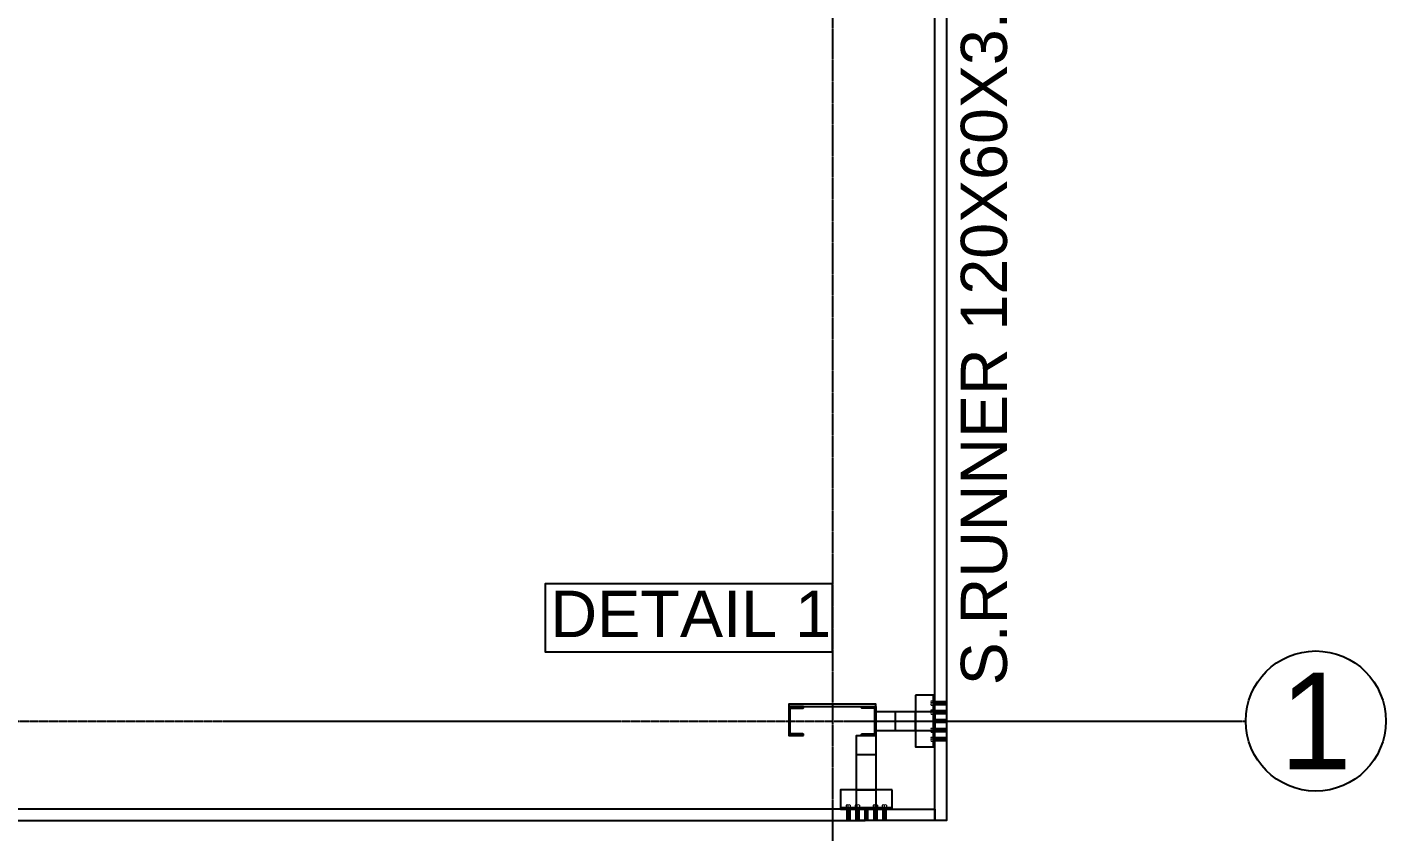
# Model space of a CAD drawing. Header units: millimetres. Extents: x 3470347 to 5996549, y -3470518 to 17149644.
# Drawn here: x 5016116 to 5023143, y 6777180 to 6781340 of the extents above; entities that cross this region are included whole.
import ezdxf
from ezdxf.enums import TextEntityAlignment as Align

# ---------------------------------------------------------------- set-up
doc = ezdxf.new("R2010")
doc.units = ezdxf.units.MM
doc.header["$MEASUREMENT"] = 0
doc.linetypes.add('CENTERX2', pattern=[4, 2.5, -0.5, 0.5, -0.5])
doc.layers.get('0').update_dxf_attribs({"linetype": 'CONTINUOUS', "lineweight": 25})
doc.layers.add('5', color=3, linetype='CONTINUOUS')
doc.layers.add('lintel', color=2, linetype='CONTINUOUS')
for name, color, linetype, lineweight in [('6 TEXT', 7, 'CONTINUOUS', 25), ('channnel', 2, 'CONTINUOUS', 15), ('rRCC 2', 40, 'CONTINUOUS', 15)]:
    doc.layers.add(name, color=color, linetype=linetype, lineweight=lineweight)
doc.styles.add('PDF Arial', font='arial.ttf')
doc.styles.get("Standard").update_dxf_attribs({"font": ''})
doc.styles.add('TITLE', font='arial.ttf')
doc.styles.get('Standard').set_extended_font_data('AR CENA')

msp = doc.modelspace()

# ---------------------------------------------------------------- hatches: boundary and pattern name
at = {"layer": '6 TEXT', "linetype": 'ByBlock'}
h = msp.add_hatch(color=150, dxfattribs=at)
h.dxf.hatch_style = 1
h.paths.add_polyline_path([(5020131.08, 6777827.67), (5020131.08, 6777822.67, -0.4142136), (5020127.08, 6777818.67), (5020061.48, 6777818.67), (5020061.48, 6777686.67), (5020127.08, 6777686.67, -0.4142136), (5020131.08, 6777682.67), (5020131.08, 6777677.67), (5020056.08, 6777677.67), (5020056.08, 6777827.67)])
h = msp.add_hatch(color=150, dxfattribs=at)
h.dxf.hatch_style = 1
h.paths.add_polyline_path([(5020506.08, 6777827.67), (5020506.08, 6777677.67), (5020431.08, 6777677.67), (5020431.08, 6777682.67, -0.4142136), (5020435.08, 6777686.67), (5020500.68, 6777686.67), (5020500.68, 6777818.67), (5020435.08, 6777818.67, -0.4142136), (5020431.08, 6777822.67), (5020431.08, 6777827.67)])

# ---------------------------------------------------------------- linework, layer by layer
at = {"color": 3}
for p, q in [((5020803.08, 6777619.34), (5020803.08, 6777886.01)), ((5020322.75, 6777305.67), (5020589.41, 6777305.67))]:
    msp.add_line(p, q, dxfattribs=at)
at = {"color": 8, "linetype": 'ByBlock'}
for p, q in [((5020803.08, 6777854.01), (5020871.08, 6777854.01)), ((5020803.08, 6777846.01), (5020871.08, 6777846.01)), ((5020803.08, 6777838.01), (5020871.08, 6777838.01)), ((5020803.08, 6777807.34), (5020871.08, 6777807.34)), ((5020803.08, 6777799.34), (5020871.08, 6777799.34)), ((5020803.08, 6777799.34), (5020871.08, 6777799.34)), ((5020803.08, 6777791.34), (5020871.08, 6777791.34)), ((5020803.08, 6777714.01), (5020871.08, 6777714.01)), ((5020803.08, 6777706.01), (5020871.08, 6777706.01)), ((5020803.08, 6777706.01), (5020871.08, 6777706.01)), ((5020803.08, 6777698.01), (5020871.08, 6777698.01)), ((5020803.08, 6777667.34), (5020871.08, 6777667.34)), ((5020803.08, 6777659.34), (5020871.08, 6777659.34)), ((5020803.08, 6777651.34), (5020871.08, 6777651.34)), ((5020354.75, 6777305.67), (5020354.75, 6777237.67)), ((5020362.75, 6777305.67), (5020362.75, 6777237.67)), ((5020370.75, 6777305.67), (5020370.75, 6777237.67)), ((5020401.41, 6777305.67), (5020401.41, 6777237.67)), ((5020409.41, 6777305.67), (5020409.41, 6777237.67)), ((5020409.41, 6777305.67), (5020409.41, 6777237.67)), ((5020417.41, 6777305.67), (5020417.41, 6777237.67)), ((5020494.75, 6777305.67), (5020494.75, 6777237.67)), ((5020502.75, 6777305.67), (5020502.75, 6777237.67)), ((5020502.75, 6777305.67), (5020502.75, 6777237.67)), ((5020510.75, 6777305.67), (5020510.75, 6777237.67)), ((5020541.41, 6777305.67), (5020541.41, 6777237.67)), ((5020549.41, 6777305.67), (5020549.41, 6777237.67)), ((5020557.41, 6777305.67), (5020557.41, 6777237.67))]:
    msp.add_line(p, q, dxfattribs=at)
at = {"color": 2}
for p, q in [((5020811.08, 6777759.34), (5020871.08, 6777759.34)), ((5020811.08, 6777759.34), (5020871.08, 6777759.34)), ((5020811.08, 6777746.01), (5020871.08, 6777746.01)), ((5020811.08, 6777746.01), (5020871.08, 6777746.01)), ((5020449.41, 6777297.67), (5020449.41, 6777237.67)), ((5020449.41, 6777297.67), (5020449.41, 6777237.67)), ((5020462.75, 6777297.67), (5020462.75, 6777237.67)), ((5020462.75, 6777297.67), (5020462.75, 6777237.67))]:
    msp.add_line(p, q, dxfattribs=at)
at = {"color": 6, "linetype": 'ByBlock'}
for points in [[(5020811.08, 6781785.01), (5020871.08, 6781785.01), (5020871.08, 6777759.34), (5020811.08, 6777759.34)], [(5020811.08, 6777746.01), (5020871.08, 6777746.01), (5020871.08, 6777237.67), (5020811.08, 6777237.67)], [(5020449.41, 6777297.67), (5015822.75, 6777297.67), (5015822.75, 6777237.67), (5020449.41, 6777237.67)], [(5020462.75, 6777297.67), (5020811.08, 6777297.67), (5020811.08, 6777237.67), (5020462.75, 6777237.67)]]:
    msp.add_lwpolyline(points, close=True, dxfattribs=at)
at = {"color": 3}
for points in [[(5020711.08, 6777886.01), (5020711.08, 6777619.34), (5020811.08, 6777619.34), (5020811.08, 6777886.01)], [(5020606.08, 6777702.67), (5020506.08, 6777702.67), (5020506.08, 6777802.67), (5020606.08, 6777802.67)], [(5020811.08, 6777702.67), (5020711.08, 6777702.67), (5020711.08, 6777802.67), (5020811.08, 6777802.67)], [(5020406.08, 6777577.67), (5020406.08, 6777677.67), (5020506.08, 6777677.67), (5020506.08, 6777577.67)], [(5020589.41, 6777397.67), (5020322.75, 6777397.67), (5020322.75, 6777297.67), (5020589.41, 6777297.67)], [(5020406.08, 6777297.67), (5020406.08, 6777397.67), (5020506.08, 6777397.67), (5020506.08, 6777297.67)]]:
    msp.add_lwpolyline(points, close=True, dxfattribs=at)
at = {"layer": '6 TEXT', "color": 8, "linetype": 'CENTERX2', "ltscale": 0.5}
msp.add_line((5020281.08, 6817657.4), (5020281.08, 6774264.13), dxfattribs=at)
at = {"layer": '6 TEXT', "color": 4, "linetype": 'ByBlock'}
for points in [[(5020131.08, 6777677.67), (5020131.08, 6777682.67, 0.4142136), (5020127.08, 6777686.67), (5020061.48, 6777686.67), (5020061.48, 6777818.67), (5020127.08, 6777818.67, 0.4142136), (5020131.08, 6777822.67), (5020131.08, 6777827.67), (5020056.08, 6777827.67), (5020056.08, 6777677.67)], [(5020431.08, 6777677.67), (5020431.08, 6777682.67, -0.4142136), (5020435.08, 6777686.67), (5020500.68, 6777686.67), (5020500.68, 6777818.67), (5020435.08, 6777818.67, -0.4142136), (5020431.08, 6777822.67), (5020431.08, 6777827.67), (5020506.08, 6777827.67), (5020506.08, 6777677.67)]]:
    msp.add_lwpolyline(points, format="xyb", close=True, dxfattribs=at)
at = {"layer": '6 TEXT', "color": 8, "linetype": 'CENTERX2', "ltscale": 0.5}
msp.add_lwpolyline([(4982503.56, 6777752.67), (5022418.94, 6777752.67)], dxfattribs=at)
at = {"layer": '6 TEXT', "color": 8}
msp.add_circle((5022781.1, 6777752.67), 362.15, dxfattribs=at)
at = {"layer": 'channnel', "color": 8, "linetype": 'ByBlock'}
for p, q in [((5020790.76, 6777856.67), (5020803.08, 6777856.67)), ((5020803.08, 6777846.01), (5020790.76, 6777846.01)), ((5020790.76, 6777835.34), (5020803.08, 6777835.34)), ((5020803.08, 6777856.67), (5020803.08, 6777835.34)), ((5020803.08, 6777854.01), (5020871.08, 6777854.01)), ((5020803.08, 6777838.01), (5020871.08, 6777838.01)), ((5020817.48, 6777838.01), (5020817.48, 6777854.01)), ((5020871.08, 6777854.01), (5020871.08, 6777838.01)), ((5020790.76, 6777810.01), (5020803.08, 6777810.01)), ((5020803.08, 6777799.34), (5020790.76, 6777799.34)), ((5020790.76, 6777788.67), (5020803.08, 6777788.67)), ((5020803.08, 6777810.01), (5020803.08, 6777788.67)), ((5020803.08, 6777807.34), (5020871.08, 6777807.34)), ((5020803.08, 6777791.34), (5020871.08, 6777791.34)), ((5020817.48, 6777791.34), (5020817.48, 6777807.34)), ((5020871.08, 6777807.34), (5020871.08, 6777791.34)), ((5020790.76, 6777716.67), (5020803.08, 6777716.67)), ((5020803.08, 6777706.01), (5020790.76, 6777706.01)), ((5020790.76, 6777695.34), (5020803.08, 6777695.34)), ((5020803.08, 6777695.34), (5020803.08, 6777716.67)), ((5020803.08, 6777714.01), (5020871.08, 6777714.01)), ((5020803.08, 6777698.01), (5020871.08, 6777698.01)), ((5020817.48, 6777714.01), (5020817.48, 6777698.01)), ((5020871.08, 6777698.01), (5020871.08, 6777714.01)), ((5020790.76, 6777670.01), (5020803.08, 6777670.01)), ((5020803.08, 6777659.34), (5020790.76, 6777659.34)), ((5020790.76, 6777648.67), (5020803.08, 6777648.67)), ((5020803.08, 6777648.67), (5020803.08, 6777670.01)), ((5020803.08, 6777667.34), (5020871.08, 6777667.34)), ((5020803.08, 6777651.34), (5020871.08, 6777651.34)), ((5020817.48, 6777667.34), (5020817.48, 6777651.34)), ((5020871.08, 6777651.34), (5020871.08, 6777667.34)), ((5020352.08, 6777317.99), (5020352.08, 6777305.67)), ((5020352.08, 6777305.67), (5020373.41, 6777305.67)), ((5020354.75, 6777305.67), (5020354.75, 6777237.67)), ((5020370.75, 6777291.27), (5020354.75, 6777291.27)), ((5020362.75, 6777305.67), (5020362.75, 6777317.99)), ((5020370.75, 6777305.67), (5020370.75, 6777237.67)), ((5020373.41, 6777317.99), (5020373.41, 6777305.67)), ((5020398.75, 6777317.99), (5020398.75, 6777305.67)), ((5020398.75, 6777305.67), (5020420.08, 6777305.67)), ((5020401.41, 6777305.67), (5020401.41, 6777237.67)), ((5020417.41, 6777291.27), (5020401.41, 6777291.27)), ((5020409.41, 6777305.67), (5020409.41, 6777317.99)), ((5020417.41, 6777305.67), (5020417.41, 6777237.67)), ((5020420.08, 6777317.99), (5020420.08, 6777305.67)), ((5020492.08, 6777317.99), (5020492.08, 6777305.67)), ((5020513.41, 6777305.67), (5020492.08, 6777305.67)), ((5020494.75, 6777305.67), (5020494.75, 6777237.67)), ((5020494.75, 6777291.27), (5020510.75, 6777291.27)), ((5020502.75, 6777305.67), (5020502.75, 6777317.99)), ((5020510.75, 6777305.67), (5020510.75, 6777237.67)), ((5020513.41, 6777317.99), (5020513.41, 6777305.67)), ((5020538.75, 6777317.99), (5020538.75, 6777305.67)), ((5020560.08, 6777305.67), (5020538.75, 6777305.67)), ((5020541.41, 6777305.67), (5020541.41, 6777237.67)), ((5020541.41, 6777291.27), (5020557.41, 6777291.27)), ((5020549.41, 6777305.67), (5020549.41, 6777317.99)), ((5020557.41, 6777305.67), (5020557.41, 6777237.67)), ((5020560.08, 6777317.99), (5020560.08, 6777305.67)), ((5020354.75, 6777237.67), (5020370.75, 6777237.67)), ((5020401.41, 6777237.67), (5020417.41, 6777237.67)), ((5020510.75, 6777237.67), (5020494.75, 6777237.67)), ((5020557.41, 6777237.67), (5020541.41, 6777237.67))]:
    msp.add_line(p, q, dxfattribs=at)
at = {"layer": 'channnel', "color": 8, "linetype": 'Continuous'}
for p, q in [((5020816.82, 6777853.76), (5020816.94, 6777854.01)), ((5020817.48, 6777838.9), (5020824.52, 6777854.01)), ((5020817.48, 6777845.41), (5020821.49, 6777854.01)), ((5020817.48, 6777851.91), (5020818.45, 6777854.01)), ((5020817.48, 6777842.15), (5020822.73, 6777853.43)), ((5020817.48, 6777848.66), (5020819.7, 6777853.43)), ((5020818.85, 6777838.59), (5020825.77, 6777853.43)), ((5020819.86, 6777853.76), (5020819.97, 6777854.01)), ((5020820.1, 6777838.01), (5020827.56, 6777854.01)), ((5020821.88, 6777838.59), (5020828.8, 6777853.43)), ((5020822.89, 6777853.76), (5020823.01, 6777854.01)), ((5020823.13, 6777838.01), (5020830.59, 6777854.01)), ((5020824.92, 6777838.59), (5020831.84, 6777853.43)), ((5020825.92, 6777853.76), (5020826.04, 6777854.01)), ((5020826.16, 6777838.01), (5020833.63, 6777854.01)), ((5020827.95, 6777838.59), (5020834.87, 6777853.43)), ((5020828.96, 6777853.76), (5020829.07, 6777854.01)), ((5020829.2, 6777838.01), (5020836.66, 6777854.01)), ((5020830.99, 6777838.59), (5020837.91, 6777853.43)), ((5020831.99, 6777853.76), (5020832.11, 6777854.01)), ((5020832.23, 6777838.01), (5020839.69, 6777854.01)), ((5020834.02, 6777838.59), (5020834.27, 6777853.43)), ((5020834.67, 6777838.01), (5020842.13, 6777854.01)), ((5020835.27, 6777838.01), (5020836.06, 6777854.01)), ((5020836.46, 6777838.59), (5020843.38, 6777853.43)), ((5020837.06, 6777838.59), (5020837.31, 6777853.43)), ((5020837.7, 6777838.01), (5020845.16, 6777854.01)), ((5020838.3, 6777838.01), (5020839.1, 6777854.01)), ((5020839.49, 6777838.59), (5020846.41, 6777853.43)), ((5020840.09, 6777838.59), (5020840.34, 6777853.43)), ((5020840.74, 6777838.01), (5020848.2, 6777854.01)), ((5020842.53, 6777838.59), (5020849.44, 6777853.43)), ((5020843.77, 6777838.01), (5020851.23, 6777854.01)), ((5020845.56, 6777838.59), (5020852.48, 6777853.43)), ((5020846.81, 6777838.01), (5020854.27, 6777854.01)), ((5020848.59, 6777838.59), (5020855.51, 6777853.43)), ((5020849.84, 6777838.01), (5020857.3, 6777854.01)), ((5020851.63, 6777838.59), (5020858.55, 6777853.43)), ((5020852.87, 6777838.01), (5020860.34, 6777854.01)), ((5020854.66, 6777838.59), (5020861.58, 6777853.43)), ((5020855.91, 6777838.01), (5020863.37, 6777854.01)), ((5020857.43, 6777838.01), (5020864.62, 6777853.43)), ((5020859.21, 6777838.59), (5020866.4, 6777854.01)), ((5020860.46, 6777838.01), (5020867.65, 6777853.43)), ((5020862.25, 6777838.59), (5020869.44, 6777854.01)), ((5020863.49, 6777838.01), (5020870.68, 6777853.43)), ((5020865.28, 6777838.59), (5020871.08, 6777851.02)), ((5020866.53, 6777838.01), (5020871.08, 6777847.76)), ((5020868.32, 6777838.59), (5020871.08, 6777844.51)), ((5020869.56, 6777838.01), (5020871.08, 6777841.26)), ((5020816.82, 6777807.09), (5020816.94, 6777807.34)), ((5020817.48, 6777792.23), (5020824.52, 6777807.34)), ((5020817.48, 6777798.74), (5020821.49, 6777807.34)), ((5020817.48, 6777805.25), (5020818.45, 6777807.34)), ((5020817.48, 6777795.49), (5020822.73, 6777806.76)), ((5020817.48, 6777801.99), (5020819.7, 6777806.76)), ((5020818.85, 6777791.92), (5020825.77, 6777806.76)), ((5020819.86, 6777807.09), (5020819.97, 6777807.34)), ((5020820.1, 6777791.34), (5020827.56, 6777807.34)), ((5020821.88, 6777791.92), (5020828.8, 6777806.76)), ((5020822.89, 6777807.09), (5020823.01, 6777807.34)), ((5020823.13, 6777791.34), (5020830.59, 6777807.34)), ((5020824.92, 6777791.92), (5020831.84, 6777806.76)), ((5020825.92, 6777807.09), (5020826.04, 6777807.34)), ((5020826.16, 6777791.34), (5020833.63, 6777807.34)), ((5020827.95, 6777791.92), (5020834.87, 6777806.76)), ((5020828.96, 6777807.09), (5020829.07, 6777807.34)), ((5020829.2, 6777791.34), (5020836.66, 6777807.34)), ((5020830.99, 6777791.92), (5020837.91, 6777806.76)), ((5020831.99, 6777807.09), (5020832.11, 6777807.34)), ((5020832.23, 6777791.34), (5020839.69, 6777807.34)), ((5020834.02, 6777791.92), (5020834.27, 6777806.76)), ((5020834.67, 6777791.34), (5020842.13, 6777807.34)), ((5020835.27, 6777791.34), (5020836.06, 6777807.34)), ((5020836.46, 6777791.92), (5020843.38, 6777806.76)), ((5020837.06, 6777791.92), (5020837.31, 6777806.76)), ((5020837.7, 6777791.34), (5020845.16, 6777807.34)), ((5020838.3, 6777791.34), (5020839.1, 6777807.34)), ((5020839.49, 6777791.92), (5020846.41, 6777806.76)), ((5020840.09, 6777791.92), (5020840.34, 6777806.76)), ((5020840.74, 6777791.34), (5020848.2, 6777807.34)), ((5020842.53, 6777791.92), (5020849.44, 6777806.76)), ((5020843.77, 6777791.34), (5020851.23, 6777807.34)), ((5020845.56, 6777791.92), (5020852.48, 6777806.76)), ((5020846.81, 6777791.34), (5020854.27, 6777807.34)), ((5020848.59, 6777791.92), (5020855.51, 6777806.76)), ((5020849.84, 6777791.34), (5020857.3, 6777807.34)), ((5020851.63, 6777791.92), (5020858.55, 6777806.76)), ((5020852.87, 6777791.34), (5020860.34, 6777807.34)), ((5020854.66, 6777791.92), (5020861.58, 6777806.76)), ((5020855.91, 6777791.34), (5020863.37, 6777807.34)), ((5020857.43, 6777791.34), (5020864.62, 6777806.76)), ((5020859.21, 6777791.92), (5020866.4, 6777807.34)), ((5020860.46, 6777791.34), (5020867.65, 6777806.76)), ((5020862.25, 6777791.92), (5020869.44, 6777807.34)), ((5020863.49, 6777791.34), (5020870.68, 6777806.76)), ((5020865.28, 6777791.92), (5020871.08, 6777804.35)), ((5020866.53, 6777791.34), (5020871.08, 6777801.1)), ((5020868.32, 6777791.92), (5020871.08, 6777797.84)), ((5020869.56, 6777791.34), (5020871.08, 6777794.59)), ((5020816.82, 6777698.26), (5020816.94, 6777698.01)), ((5020817.48, 6777713.11), (5020824.52, 6777698.01)), ((5020817.48, 6777709.86), (5020822.73, 6777698.59)), ((5020817.48, 6777706.61), (5020821.49, 6777698.01)), ((5020817.48, 6777703.35), (5020819.7, 6777698.59)), ((5020817.48, 6777700.1), (5020818.45, 6777698.01)), ((5020818.85, 6777713.43), (5020825.77, 6777698.59)), ((5020819.86, 6777698.26), (5020819.97, 6777698.01)), ((5020820.1, 6777714.01), (5020827.56, 6777698.01)), ((5020821.88, 6777713.43), (5020828.8, 6777698.59)), ((5020822.89, 6777698.26), (5020823.01, 6777698.01)), ((5020823.13, 6777714.01), (5020830.59, 6777698.01)), ((5020824.92, 6777713.43), (5020831.84, 6777698.59)), ((5020825.92, 6777698.26), (5020826.04, 6777698.01)), ((5020826.16, 6777714.01), (5020833.63, 6777698.01)), ((5020827.95, 6777713.43), (5020834.87, 6777698.59)), ((5020828.96, 6777698.26), (5020829.07, 6777698.01)), ((5020829.2, 6777714.01), (5020836.66, 6777698.01)), ((5020830.99, 6777713.43), (5020837.91, 6777698.59)), ((5020831.99, 6777698.26), (5020832.11, 6777698.01)), ((5020832.23, 6777714.01), (5020839.69, 6777698.01)), ((5020834.02, 6777713.43), (5020834.27, 6777698.59)), ((5020834.67, 6777714.01), (5020842.13, 6777698.01)), ((5020835.27, 6777714.01), (5020836.06, 6777698.01)), ((5020836.46, 6777713.43), (5020843.38, 6777698.59)), ((5020837.06, 6777713.43), (5020837.31, 6777698.59)), ((5020837.7, 6777714.01), (5020845.16, 6777698.01)), ((5020838.3, 6777714.01), (5020839.1, 6777698.01)), ((5020839.49, 6777713.43), (5020846.41, 6777698.59)), ((5020840.09, 6777713.43), (5020840.34, 6777698.59)), ((5020840.74, 6777714.01), (5020848.2, 6777698.01)), ((5020842.53, 6777713.43), (5020849.44, 6777698.59)), ((5020843.77, 6777714.01), (5020851.23, 6777698.01)), ((5020845.56, 6777713.43), (5020852.48, 6777698.59)), ((5020846.81, 6777714.01), (5020854.27, 6777698.01)), ((5020848.59, 6777713.43), (5020855.51, 6777698.59)), ((5020849.84, 6777714.01), (5020857.3, 6777698.01)), ((5020851.63, 6777713.43), (5020858.55, 6777698.59)), ((5020852.87, 6777714.01), (5020860.34, 6777698.01)), ((5020854.66, 6777713.43), (5020861.58, 6777698.59)), ((5020855.91, 6777714.01), (5020863.37, 6777698.01)), ((5020857.43, 6777714.01), (5020864.62, 6777698.59)), ((5020859.21, 6777713.43), (5020866.4, 6777698.01)), ((5020860.46, 6777714.01), (5020867.65, 6777698.59)), ((5020862.25, 6777713.43), (5020869.44, 6777698.01)), ((5020863.49, 6777714.01), (5020870.68, 6777698.59)), ((5020865.28, 6777713.43), (5020871.08, 6777701)), ((5020866.53, 6777714.01), (5020871.08, 6777704.25)), ((5020868.32, 6777713.43), (5020871.08, 6777707.5)), ((5020869.56, 6777714.01), (5020871.08, 6777710.76)), ((5020816.82, 6777651.59), (5020816.94, 6777651.34)), ((5020817.48, 6777666.45), (5020824.52, 6777651.34)), ((5020817.48, 6777663.19), (5020822.73, 6777651.92)), ((5020817.48, 6777659.94), (5020821.49, 6777651.34)), ((5020817.48, 6777656.69), (5020819.7, 6777651.92)), ((5020817.48, 6777653.43), (5020818.45, 6777651.34)), ((5020818.85, 6777666.76), (5020825.77, 6777651.92)), ((5020819.86, 6777651.59), (5020819.97, 6777651.34)), ((5020820.1, 6777667.34), (5020827.56, 6777651.34)), ((5020821.88, 6777666.76), (5020828.8, 6777651.92)), ((5020822.89, 6777651.59), (5020823.01, 6777651.34)), ((5020823.13, 6777667.34), (5020830.59, 6777651.34)), ((5020824.92, 6777666.76), (5020831.84, 6777651.92)), ((5020825.92, 6777651.59), (5020826.04, 6777651.34)), ((5020826.16, 6777667.34), (5020833.63, 6777651.34)), ((5020827.95, 6777666.76), (5020834.87, 6777651.92)), ((5020828.96, 6777651.59), (5020829.07, 6777651.34)), ((5020829.2, 6777667.34), (5020836.66, 6777651.34)), ((5020830.99, 6777666.76), (5020837.91, 6777651.92)), ((5020831.99, 6777651.59), (5020832.11, 6777651.34)), ((5020832.23, 6777667.34), (5020839.69, 6777651.34)), ((5020834.02, 6777666.76), (5020834.27, 6777651.92)), ((5020834.67, 6777667.34), (5020842.13, 6777651.34)), ((5020835.27, 6777667.34), (5020836.06, 6777651.34)), ((5020836.46, 6777666.76), (5020843.38, 6777651.92)), ((5020837.06, 6777666.76), (5020837.31, 6777651.92)), ((5020837.7, 6777667.34), (5020845.16, 6777651.34)), ((5020838.3, 6777667.34), (5020839.1, 6777651.34)), ((5020839.49, 6777666.76), (5020846.41, 6777651.92)), ((5020840.09, 6777666.76), (5020840.34, 6777651.92)), ((5020840.74, 6777667.34), (5020848.2, 6777651.34)), ((5020842.53, 6777666.76), (5020849.44, 6777651.92)), ((5020843.77, 6777667.34), (5020851.23, 6777651.34)), ((5020845.56, 6777666.76), (5020852.48, 6777651.92)), ((5020846.81, 6777667.34), (5020854.27, 6777651.34)), ((5020848.59, 6777666.76), (5020855.51, 6777651.92)), ((5020849.84, 6777667.34), (5020857.3, 6777651.34)), ((5020851.63, 6777666.76), (5020858.55, 6777651.92)), ((5020852.87, 6777667.34), (5020860.34, 6777651.34)), ((5020854.66, 6777666.76), (5020861.58, 6777651.92)), ((5020855.91, 6777667.34), (5020863.37, 6777651.34)), ((5020857.43, 6777667.34), (5020864.62, 6777651.92)), ((5020859.21, 6777666.76), (5020866.4, 6777651.34)), ((5020860.46, 6777667.34), (5020867.65, 6777651.92)), ((5020862.25, 6777666.76), (5020869.44, 6777651.34)), ((5020863.49, 6777667.34), (5020870.68, 6777651.92)), ((5020865.28, 6777666.76), (5020871.08, 6777654.33)), ((5020866.53, 6777667.34), (5020871.08, 6777657.58)), ((5020868.32, 6777666.76), (5020871.08, 6777660.84)), ((5020869.56, 6777667.34), (5020871.08, 6777664.09)), ((5020354.99, 6777291.93), (5020354.75, 6777291.82)), ((5020369.85, 6777291.27), (5020354.75, 6777284.23)), ((5020363.35, 6777291.27), (5020354.75, 6777287.26)), ((5020356.84, 6777291.27), (5020354.75, 6777290.3)), ((5020354.99, 6777288.9), (5020354.75, 6777288.78)), ((5020370.75, 6777288.66), (5020354.75, 6777281.2)), ((5020354.99, 6777285.86), (5020354.75, 6777285.75)), ((5020370.75, 6777285.62), (5020354.75, 6777278.16)), ((5020354.99, 6777282.83), (5020354.75, 6777282.71)), ((5020370.75, 6777282.59), (5020354.75, 6777275.13)), ((5020354.99, 6777279.79), (5020354.75, 6777279.68)), ((5020370.75, 6777279.55), (5020354.75, 6777272.09)), ((5020354.99, 6777276.76), (5020354.75, 6777276.64)), ((5020370.75, 6777276.52), (5020354.75, 6777269.06)), ((5020370.75, 6777274.08), (5020354.75, 6777266.62)), ((5020370.75, 6777273.49), (5020354.75, 6777272.69)), ((5020370.75, 6777271.05), (5020354.75, 6777263.59)), ((5020370.75, 6777270.45), (5020354.75, 6777269.66)), ((5020370.75, 6777268.01), (5020354.75, 6777260.55)), ((5020370.75, 6777264.98), (5020354.75, 6777257.52)), ((5020366.6, 6777291.27), (5020355.33, 6777286.02)), ((5020360.09, 6777291.27), (5020355.33, 6777289.05)), ((5020370.16, 6777289.9), (5020355.33, 6777282.98)), ((5020370.16, 6777286.87), (5020355.33, 6777279.95)), ((5020370.16, 6777283.83), (5020355.33, 6777276.92)), ((5020370.16, 6777280.8), (5020355.33, 6777273.88)), ((5020370.16, 6777277.77), (5020355.33, 6777270.85)), ((5020370.16, 6777274.73), (5020355.33, 6777274.48)), ((5020370.16, 6777272.3), (5020355.33, 6777265.38)), ((5020370.16, 6777271.7), (5020355.33, 6777271.44)), ((5020370.16, 6777269.26), (5020355.33, 6777262.34)), ((5020370.16, 6777268.66), (5020355.33, 6777268.41)), ((5020370.16, 6777266.23), (5020355.33, 6777259.31)), ((5020401.66, 6777291.93), (5020401.41, 6777291.82)), ((5020416.52, 6777291.27), (5020401.41, 6777284.23)), ((5020410.01, 6777291.27), (5020401.41, 6777287.26)), ((5020403.51, 6777291.27), (5020401.41, 6777290.3)), ((5020401.66, 6777288.9), (5020401.41, 6777288.78)), ((5020417.41, 6777288.66), (5020401.41, 6777281.2)), ((5020401.66, 6777285.86), (5020401.41, 6777285.75)), ((5020417.41, 6777285.62), (5020401.41, 6777278.16)), ((5020401.66, 6777282.83), (5020401.41, 6777282.71)), ((5020417.41, 6777282.59), (5020401.41, 6777275.13)), ((5020401.66, 6777279.79), (5020401.41, 6777279.68)), ((5020417.41, 6777279.55), (5020401.41, 6777272.09)), ((5020401.66, 6777276.76), (5020401.41, 6777276.64)), ((5020417.41, 6777276.52), (5020401.41, 6777269.06)), ((5020417.41, 6777274.08), (5020401.41, 6777266.62)), ((5020417.41, 6777273.49), (5020401.41, 6777272.69)), ((5020417.41, 6777271.05), (5020401.41, 6777263.59)), ((5020417.41, 6777270.45), (5020401.41, 6777269.66)), ((5020417.41, 6777268.01), (5020401.41, 6777260.55)), ((5020417.41, 6777264.98), (5020401.41, 6777257.52)), ((5020413.27, 6777291.27), (5020401.99, 6777286.02)), ((5020406.76, 6777291.27), (5020401.99, 6777289.05)), ((5020416.83, 6777289.9), (5020401.99, 6777282.98)), ((5020416.83, 6777286.87), (5020401.99, 6777279.95)), ((5020416.83, 6777283.83), (5020401.99, 6777276.92)), ((5020416.83, 6777280.8), (5020401.99, 6777273.88)), ((5020416.83, 6777277.77), (5020401.99, 6777270.85)), ((5020416.83, 6777274.73), (5020401.99, 6777274.48)), ((5020416.83, 6777272.3), (5020401.99, 6777265.38)), ((5020416.83, 6777271.7), (5020401.99, 6777271.44)), ((5020416.83, 6777269.26), (5020401.99, 6777262.34)), ((5020416.83, 6777268.66), (5020401.99, 6777268.41)), ((5020416.83, 6777266.23), (5020401.99, 6777259.31)), ((5020494.75, 6777288.66), (5020510.75, 6777281.2)), ((5020494.75, 6777285.62), (5020510.75, 6777278.16)), ((5020494.75, 6777282.59), (5020510.75, 6777275.13)), ((5020494.75, 6777279.55), (5020510.75, 6777272.09)), ((5020494.75, 6777276.52), (5020510.75, 6777269.06)), ((5020494.75, 6777274.08), (5020510.75, 6777266.62)), ((5020494.75, 6777273.49), (5020510.75, 6777272.69)), ((5020494.75, 6777271.05), (5020510.75, 6777263.59)), ((5020494.75, 6777270.45), (5020510.75, 6777269.66)), ((5020494.75, 6777268.01), (5020510.75, 6777260.55)), ((5020494.75, 6777264.98), (5020510.75, 6777257.52)), ((5020495.33, 6777289.9), (5020510.16, 6777282.98)), ((5020495.33, 6777286.87), (5020510.16, 6777279.95)), ((5020495.33, 6777283.83), (5020510.16, 6777276.92)), ((5020495.33, 6777280.8), (5020510.16, 6777273.88)), ((5020495.33, 6777277.77), (5020510.16, 6777270.85)), ((5020495.33, 6777274.73), (5020510.16, 6777274.48)), ((5020495.33, 6777272.3), (5020510.16, 6777265.38)), ((5020495.33, 6777271.7), (5020510.16, 6777271.44)), ((5020495.33, 6777269.26), (5020510.16, 6777262.34)), ((5020495.33, 6777268.66), (5020510.16, 6777268.41)), ((5020495.33, 6777266.23), (5020510.16, 6777259.31)), ((5020495.64, 6777291.27), (5020510.75, 6777284.23)), ((5020498.89, 6777291.27), (5020510.16, 6777286.02)), ((5020502.15, 6777291.27), (5020510.75, 6777287.26)), ((5020505.4, 6777291.27), (5020510.16, 6777289.05)), ((5020508.65, 6777291.27), (5020510.75, 6777290.3)), ((5020510.5, 6777291.93), (5020510.75, 6777291.82)), ((5020510.5, 6777288.9), (5020510.75, 6777288.78)), ((5020510.5, 6777285.86), (5020510.75, 6777285.75)), ((5020510.5, 6777282.83), (5020510.75, 6777282.71)), ((5020510.5, 6777279.79), (5020510.75, 6777279.68)), ((5020510.5, 6777276.76), (5020510.75, 6777276.64)), ((5020541.41, 6777288.66), (5020557.41, 6777281.2)), ((5020541.41, 6777285.62), (5020557.41, 6777278.16)), ((5020541.41, 6777282.59), (5020557.41, 6777275.13)), ((5020541.41, 6777279.55), (5020557.41, 6777272.09)), ((5020541.41, 6777276.52), (5020557.41, 6777269.06)), ((5020541.41, 6777274.08), (5020557.41, 6777266.62)), ((5020541.41, 6777273.49), (5020557.41, 6777272.69)), ((5020541.41, 6777271.05), (5020557.41, 6777263.59)), ((5020541.41, 6777270.45), (5020557.41, 6777269.66)), ((5020541.41, 6777268.01), (5020557.41, 6777260.55)), ((5020541.41, 6777264.98), (5020557.41, 6777257.52)), ((5020541.99, 6777289.9), (5020556.83, 6777282.98)), ((5020541.99, 6777286.87), (5020556.83, 6777279.95)), ((5020541.99, 6777283.83), (5020556.83, 6777276.92)), ((5020541.99, 6777280.8), (5020556.83, 6777273.88)), ((5020541.99, 6777277.77), (5020556.83, 6777270.85)), ((5020541.99, 6777274.73), (5020556.83, 6777274.48)), ((5020541.99, 6777272.3), (5020556.83, 6777265.38)), ((5020541.99, 6777271.7), (5020556.83, 6777271.44)), ((5020541.99, 6777269.26), (5020556.83, 6777262.34)), ((5020541.99, 6777268.66), (5020556.83, 6777268.41)), ((5020541.99, 6777266.23), (5020556.83, 6777259.31)), ((5020542.3, 6777291.27), (5020557.41, 6777284.23)), ((5020545.56, 6777291.27), (5020556.83, 6777286.02)), ((5020548.81, 6777291.27), (5020557.41, 6777287.26)), ((5020552.07, 6777291.27), (5020556.83, 6777289.05)), ((5020555.32, 6777291.27), (5020557.41, 6777290.3)), ((5020557.16, 6777291.93), (5020557.41, 6777291.82)), ((5020557.16, 6777288.9), (5020557.41, 6777288.78)), ((5020557.16, 6777285.86), (5020557.41, 6777285.75)), ((5020557.16, 6777282.83), (5020557.41, 6777282.71)), ((5020557.16, 6777279.79), (5020557.41, 6777279.68)), ((5020557.16, 6777276.76), (5020557.41, 6777276.64)), ((5020370.75, 6777261.95), (5020354.75, 6777254.49)), ((5020370.75, 6777258.91), (5020354.75, 6777251.45)), ((5020370.75, 6777255.88), (5020354.75, 6777248.42)), ((5020370.75, 6777252.84), (5020354.75, 6777245.38)), ((5020370.16, 6777249.54), (5020354.75, 6777242.35)), ((5020370.16, 6777246.5), (5020354.75, 6777239.31)), ((5020370.16, 6777263.19), (5020355.33, 6777256.27)), ((5020370.16, 6777260.16), (5020355.33, 6777253.24)), ((5020370.16, 6777257.12), (5020355.33, 6777250.2)), ((5020370.16, 6777254.09), (5020355.33, 6777247.17)), ((5020370.75, 6777251.33), (5020355.33, 6777244.14)), ((5020370.75, 6777248.29), (5020355.33, 6777241.1)), ((5020370.75, 6777245.26), (5020355.33, 6777238.07)), ((5020370.16, 6777243.47), (5020357.74, 6777237.67)), ((5020370.75, 6777242.22), (5020360.99, 6777237.67)), ((5020370.16, 6777240.44), (5020364.24, 6777237.67)), ((5020370.75, 6777239.19), (5020367.5, 6777237.67)), ((5020417.41, 6777261.95), (5020401.41, 6777254.49)), ((5020417.41, 6777258.91), (5020401.41, 6777251.45)), ((5020417.41, 6777255.88), (5020401.41, 6777248.42)), ((5020417.41, 6777252.84), (5020401.41, 6777245.38)), ((5020416.83, 6777249.54), (5020401.41, 6777242.35)), ((5020416.83, 6777246.5), (5020401.41, 6777239.31)), ((5020416.83, 6777263.19), (5020401.99, 6777256.27)), ((5020416.83, 6777260.16), (5020401.99, 6777253.24)), ((5020416.83, 6777257.12), (5020401.99, 6777250.2)), ((5020416.83, 6777254.09), (5020401.99, 6777247.17)), ((5020417.41, 6777251.33), (5020401.99, 6777244.14)), ((5020417.41, 6777248.29), (5020401.99, 6777241.1)), ((5020417.41, 6777245.26), (5020401.99, 6777238.07)), ((5020416.83, 6777243.47), (5020404.4, 6777237.67)), ((5020417.41, 6777242.22), (5020407.66, 6777237.67)), ((5020416.83, 6777240.44), (5020410.91, 6777237.67)), ((5020417.41, 6777239.19), (5020414.16, 6777237.67)), ((5020494.75, 6777261.95), (5020510.75, 6777254.49)), ((5020494.75, 6777258.91), (5020510.75, 6777251.45)), ((5020494.75, 6777255.88), (5020510.75, 6777248.42)), ((5020494.75, 6777252.84), (5020510.75, 6777245.38)), ((5020494.75, 6777251.33), (5020510.16, 6777244.14)), ((5020494.75, 6777248.29), (5020510.16, 6777241.1)), ((5020494.75, 6777245.26), (5020510.16, 6777238.07)), ((5020494.75, 6777242.22), (5020504.5, 6777237.67)), ((5020494.75, 6777239.19), (5020498, 6777237.67)), ((5020495.33, 6777263.19), (5020510.16, 6777256.27)), ((5020495.33, 6777260.16), (5020510.16, 6777253.24)), ((5020495.33, 6777257.12), (5020510.16, 6777250.2)), ((5020495.33, 6777254.09), (5020510.16, 6777247.17)), ((5020495.33, 6777249.54), (5020510.75, 6777242.35)), ((5020495.33, 6777246.5), (5020510.75, 6777239.31)), ((5020495.33, 6777243.47), (5020507.76, 6777237.67)), ((5020495.33, 6777240.44), (5020501.25, 6777237.67)), ((5020541.41, 6777261.95), (5020557.41, 6777254.49)), ((5020541.41, 6777258.91), (5020557.41, 6777251.45)), ((5020541.41, 6777255.88), (5020557.41, 6777248.42)), ((5020541.41, 6777252.84), (5020557.41, 6777245.38)), ((5020541.41, 6777251.33), (5020556.83, 6777244.14)), ((5020541.41, 6777248.29), (5020556.83, 6777241.1)), ((5020541.41, 6777245.26), (5020556.83, 6777238.07)), ((5020541.41, 6777242.22), (5020551.17, 6777237.67)), ((5020541.41, 6777239.19), (5020544.66, 6777237.67)), ((5020541.99, 6777263.19), (5020556.83, 6777256.27)), ((5020541.99, 6777260.16), (5020556.83, 6777253.24)), ((5020541.99, 6777257.12), (5020556.83, 6777250.2)), ((5020541.99, 6777254.09), (5020556.83, 6777247.17)), ((5020541.99, 6777249.54), (5020557.41, 6777242.35)), ((5020541.99, 6777246.5), (5020557.41, 6777239.31)), ((5020541.99, 6777243.47), (5020554.42, 6777237.67)), ((5020541.99, 6777240.44), (5020547.92, 6777237.67))]:
    msp.add_line(p, q, dxfattribs=at)
at = {"layer": 'channnel', "color": 8, "linetype": 'ByBlock'}
for centre, start, end in [((5020804.3, 6777851.34), 158.498425, 201.501575), ((5020804.3, 6777840.67), 158.498425, 201.501575), ((5020804.3, 6777804.67), 158.498425, 201.501575), ((5020804.3, 6777794.01), 158.498425, 201.501575), ((5020804.3, 6777711.34), 158.498425, 201.501575), ((5020804.3, 6777700.67), 158.498425, 201.501575), ((5020804.3, 6777664.67), 158.498425, 201.501575), ((5020804.3, 6777654.01), 158.498425, 201.501575), ((5020357.41, 6777304.46), 68.498425, 111.501575), ((5020368.08, 6777304.46), 68.498425, 111.501575), ((5020404.08, 6777304.46), 68.498425, 111.501575), ((5020414.75, 6777304.46), 68.498425, 111.501575), ((5020497.41, 6777304.46), 68.498425, 111.501575), ((5020508.08, 6777304.46), 68.498425, 111.501575), ((5020544.08, 6777304.46), 68.498425, 111.501575), ((5020554.75, 6777304.46), 68.498425, 111.501575)]:
    msp.add_arc(centre, 14.55, start, end, dxfattribs=at)
at = {"layer": 'channnel', "color": 8, "linetype": 'Continuous'}
for centre, radius, start, end in [((5020819.08, 6777853.72), 0.688, 335, 155), ((5020819.47, 6777838.3), 0.687, 155, 335), ((5020822.11, 6777853.72), 0.688, 335, 155), ((5020822.51, 6777838.3), 0.687, 155, 335), ((5020825.15, 6777853.72), 0.688, 335, 155), ((5020825.54, 6777838.3), 0.687, 155, 335), ((5020828.18, 6777853.72), 0.688, 335, 155), ((5020828.58, 6777838.3), 0.687, 155, 335), ((5020831.21, 6777853.72), 0.688, 335, 155), ((5020831.61, 6777838.3), 0.687, 155, 335), ((5020834.25, 6777853.72), 0.688, 335, 155), ((5020834.64, 6777838.3), 0.687, 155, 335), ((5020836.44, 6777858.75), 5.75, 247.807007, 304.430959), ((5020837.92, 6777833.27), 5.75, 67.807007, 124.430959), ((5020836.68, 6777853.72), 0.688, 335, 155), ((5020837.08, 6777838.3), 0.688, 155, 335), ((5020837.28, 6777853.72), 0.687, 335, 155), ((5020837.68, 6777838.3), 0.688, 155, 335), ((5020839.72, 6777853.72), 0.688, 335, 155), ((5020840.11, 6777838.3), 0.687, 155, 335), ((5020842.75, 6777853.72), 0.688, 335, 155), ((5020843.15, 6777838.3), 0.688, 155, 335), ((5020845.79, 6777853.72), 0.688, 335, 155), ((5020846.18, 6777838.3), 0.688, 155, 335), ((5020848.82, 6777853.72), 0.687, 335, 155), ((5020849.22, 6777838.3), 0.687, 155, 335), ((5020851.86, 6777853.72), 0.688, 335, 155), ((5020852.25, 6777838.3), 0.688, 155, 335), ((5020854.89, 6777853.72), 0.688, 335, 155), ((5020855.29, 6777838.3), 0.688, 155, 335), ((5020857.92, 6777853.72), 0.688, 335, 155), ((5020859.84, 6777838.3), 0.688, 155, 335), ((5020860.96, 6777853.72), 0.688, 335, 155), ((5020862.87, 6777838.3), 0.688, 155, 335), ((5020863.99, 6777853.72), 0.688, 335, 155), ((5020865.91, 6777838.3), 0.687, 155, 335), ((5020867.03, 6777853.72), 0.688, 335, 155), ((5020868.94, 6777838.3), 0.688, 155, 335), ((5020870.06, 6777853.72), 0.688, 335, 155), ((5020819.08, 6777807.05), 0.688, 335, 155), ((5020819.47, 6777791.63), 0.687, 155, 335), ((5020822.11, 6777807.05), 0.688, 335, 155), ((5020822.51, 6777791.63), 0.687, 155, 335), ((5020825.15, 6777807.05), 0.688, 335, 155), ((5020825.54, 6777791.63), 0.687, 155, 335), ((5020828.18, 6777807.05), 0.688, 335, 155), ((5020828.58, 6777791.63), 0.687, 155, 335), ((5020831.21, 6777807.05), 0.688, 335, 155), ((5020831.61, 6777791.63), 0.687, 155, 335), ((5020834.25, 6777807.05), 0.688, 335, 155), ((5020834.64, 6777791.63), 0.687, 155, 335), ((5020836.44, 6777812.08), 5.75, 247.807007, 304.430959), ((5020837.92, 6777786.6), 5.75, 67.807007, 124.430959), ((5020836.68, 6777807.05), 0.688, 335, 155), ((5020837.08, 6777791.63), 0.688, 155, 335), ((5020837.28, 6777807.05), 0.687, 335, 155), ((5020837.68, 6777791.63), 0.688, 155, 335), ((5020839.72, 6777807.05), 0.688, 335, 155), ((5020840.11, 6777791.63), 0.687, 155, 335), ((5020842.75, 6777807.05), 0.688, 335, 155), ((5020843.15, 6777791.63), 0.688, 155, 335), ((5020845.79, 6777807.05), 0.688, 335, 155), ((5020846.18, 6777791.63), 0.688, 155, 335), ((5020848.82, 6777807.05), 0.687, 335, 155), ((5020849.22, 6777791.63), 0.687, 155, 335), ((5020851.86, 6777807.05), 0.688, 335, 155), ((5020852.25, 6777791.63), 0.688, 155, 335), ((5020854.89, 6777807.05), 0.688, 335, 155), ((5020855.29, 6777791.63), 0.688, 155, 335), ((5020857.92, 6777807.05), 0.688, 335, 155), ((5020859.84, 6777791.63), 0.688, 155, 335), ((5020860.96, 6777807.05), 0.688, 335, 155), ((5020862.87, 6777791.63), 0.688, 155, 335), ((5020863.99, 6777807.05), 0.688, 335, 155), ((5020865.91, 6777791.63), 0.687, 155, 335), ((5020867.03, 6777807.05), 0.688, 335, 155), ((5020868.94, 6777791.63), 0.688, 155, 335), ((5020870.06, 6777807.05), 0.688, 335, 155), ((5020819.08, 6777698.3), 0.688, 205, 25), ((5020819.47, 6777713.72), 0.687, 25, 205), ((5020822.11, 6777698.3), 0.688, 205, 25), ((5020822.51, 6777713.72), 0.687, 25, 205), ((5020825.15, 6777698.3), 0.688, 205, 25), ((5020825.54, 6777713.72), 0.687, 25, 205), ((5020828.18, 6777698.3), 0.688, 205, 25), ((5020828.58, 6777713.72), 0.687, 25, 205), ((5020831.21, 6777698.3), 0.688, 205, 25), ((5020831.61, 6777713.72), 0.687, 25, 205), ((5020834.25, 6777698.3), 0.688, 205, 25), ((5020834.64, 6777713.72), 0.687, 25, 205), ((5020836.44, 6777693.27), 5.75, 55.569041, 112.192993), ((5020837.92, 6777718.75), 5.75, 235.569041, 292.192993), ((5020836.68, 6777698.3), 0.688, 205, 25), ((5020837.08, 6777713.72), 0.688, 25, 205), ((5020837.28, 6777698.3), 0.687, 205, 25), ((5020837.68, 6777713.72), 0.688, 25, 205), ((5020839.72, 6777698.3), 0.688, 205, 25), ((5020840.11, 6777713.72), 0.687, 25, 205), ((5020842.75, 6777698.3), 0.688, 205, 25), ((5020843.15, 6777713.72), 0.688, 25, 205), ((5020845.79, 6777698.3), 0.688, 205, 25), ((5020846.18, 6777713.72), 0.688, 25, 205), ((5020848.82, 6777698.3), 0.687, 205, 25), ((5020849.22, 6777713.72), 0.687, 25, 205), ((5020851.86, 6777698.3), 0.688, 205, 25), ((5020852.25, 6777713.72), 0.688, 25, 205), ((5020854.89, 6777698.3), 0.688, 205, 25), ((5020855.29, 6777713.72), 0.688, 25, 205), ((5020857.92, 6777698.3), 0.688, 205, 25), ((5020859.84, 6777713.72), 0.688, 25, 205), ((5020860.96, 6777698.3), 0.688, 205, 25), ((5020862.87, 6777713.72), 0.688, 25, 205), ((5020863.99, 6777698.3), 0.688, 205, 25), ((5020865.91, 6777713.72), 0.687, 25, 205), ((5020867.03, 6777698.3), 0.688, 205, 25), ((5020868.94, 6777713.72), 0.688, 25, 205), ((5020870.06, 6777698.3), 0.688, 205, 25), ((5020819.08, 6777651.63), 0.688, 205, 25), ((5020819.47, 6777667.05), 0.687, 25, 205), ((5020822.11, 6777651.63), 0.688, 205, 25), ((5020822.51, 6777667.05), 0.687, 25, 205), ((5020825.15, 6777651.63), 0.688, 205, 25), ((5020825.54, 6777667.05), 0.687, 25, 205), ((5020828.18, 6777651.63), 0.688, 205, 25), ((5020828.58, 6777667.05), 0.687, 25, 205), ((5020831.21, 6777651.63), 0.688, 205, 25), ((5020831.61, 6777667.05), 0.687, 25, 205), ((5020834.25, 6777651.63), 0.688, 205, 25), ((5020834.64, 6777667.05), 0.687, 25, 205), ((5020836.44, 6777646.6), 5.75, 55.569041, 112.192993), ((5020837.92, 6777672.08), 5.75, 235.569041, 292.192993), ((5020836.68, 6777651.63), 0.688, 205, 25), ((5020837.08, 6777667.05), 0.688, 25, 205), ((5020837.28, 6777651.63), 0.687, 205, 25), ((5020837.68, 6777667.05), 0.688, 25, 205), ((5020839.72, 6777651.63), 0.688, 205, 25), ((5020840.11, 6777667.05), 0.687, 25, 205), ((5020842.75, 6777651.63), 0.688, 205, 25), ((5020843.15, 6777667.05), 0.688, 25, 205), ((5020845.79, 6777651.63), 0.688, 205, 25), ((5020846.18, 6777667.05), 0.688, 25, 205), ((5020848.82, 6777651.63), 0.687, 205, 25), ((5020849.22, 6777667.05), 0.687, 25, 205), ((5020851.86, 6777651.63), 0.688, 205, 25), ((5020852.25, 6777667.05), 0.688, 25, 205), ((5020854.89, 6777651.63), 0.688, 205, 25), ((5020855.29, 6777667.05), 0.688, 25, 205), ((5020857.92, 6777651.63), 0.688, 205, 25), ((5020859.84, 6777667.05), 0.688, 25, 205), ((5020860.96, 6777651.63), 0.688, 205, 25), ((5020862.87, 6777667.05), 0.688, 25, 205), ((5020863.99, 6777651.63), 0.688, 205, 25), ((5020865.91, 6777667.05), 0.687, 25, 205), ((5020867.03, 6777651.63), 0.688, 205, 25), ((5020868.94, 6777667.05), 0.688, 25, 205), ((5020870.06, 6777651.63), 0.688, 205, 25), ((5020355.04, 6777289.68), 0.688, 115, 295), ((5020355.04, 6777286.64), 0.688, 115, 295), ((5020355.04, 6777283.61), 0.688, 115, 295), ((5020355.04, 6777280.57), 0.688, 115, 295), ((5020355.04, 6777277.54), 0.688, 115, 295), ((5020355.04, 6777274.5), 0.688, 115, 295), ((5020355.04, 6777272.07), 0.688, 115, 295), ((5020355.04, 6777271.47), 0.687, 115, 295), ((5020355.04, 6777269.03), 0.688, 115, 295), ((5020355.04, 6777266), 0.688, 115, 295), ((5020350.01, 6777272.31), 5.75, 325.569041, 22.192993), ((5020375.49, 6777270.83), 5.75, 145.569041, 202.192993), ((5020370.46, 6777289.28), 0.687, 295, 115), ((5020370.46, 6777286.25), 0.687, 295, 115), ((5020370.46, 6777283.21), 0.687, 295, 115), ((5020370.46, 6777280.18), 0.687, 295, 115), ((5020370.46, 6777277.14), 0.687, 295, 115), ((5020370.46, 6777274.11), 0.687, 295, 115), ((5020370.46, 6777271.67), 0.688, 295, 115), ((5020370.46, 6777271.07), 0.688, 295, 115), ((5020370.46, 6777268.64), 0.687, 295, 115), ((5020370.46, 6777265.6), 0.688, 295, 115), ((5020401.7, 6777289.68), 0.688, 115, 295), ((5020401.7, 6777286.64), 0.688, 115, 295), ((5020401.7, 6777283.61), 0.688, 115, 295), ((5020401.7, 6777280.57), 0.688, 115, 295), ((5020401.7, 6777277.54), 0.688, 115, 295), ((5020401.7, 6777274.5), 0.688, 115, 295), ((5020401.7, 6777272.07), 0.688, 115, 295), ((5020401.7, 6777271.47), 0.687, 115, 295), ((5020401.7, 6777269.03), 0.688, 115, 295), ((5020401.7, 6777266), 0.688, 115, 295), ((5020396.67, 6777272.31), 5.75, 325.569041, 22.192993), ((5020422.15, 6777270.83), 5.75, 145.569041, 202.192993), ((5020417.12, 6777289.28), 0.687, 295, 115), ((5020417.12, 6777286.25), 0.687, 295, 115), ((5020417.12, 6777283.21), 0.687, 295, 115), ((5020417.12, 6777280.18), 0.687, 295, 115), ((5020417.12, 6777277.14), 0.687, 295, 115), ((5020417.12, 6777274.11), 0.687, 295, 115), ((5020417.12, 6777271.67), 0.688, 295, 115), ((5020417.12, 6777271.07), 0.688, 295, 115), ((5020417.12, 6777268.64), 0.687, 295, 115), ((5020417.12, 6777265.6), 0.688, 295, 115), ((5020495.04, 6777289.28), 0.687, 65, 245), ((5020495.04, 6777286.25), 0.687, 65, 245), ((5020495.04, 6777283.21), 0.687, 65, 245), ((5020495.04, 6777280.18), 0.687, 65, 245), ((5020495.04, 6777277.14), 0.687, 65, 245), ((5020495.04, 6777274.11), 0.687, 65, 245), ((5020495.04, 6777271.67), 0.688, 65, 245), ((5020495.04, 6777271.07), 0.688, 65, 245), ((5020495.04, 6777268.64), 0.687, 65, 245), ((5020495.04, 6777265.6), 0.688, 65, 245), ((5020490.01, 6777270.83), 5.75, 337.807007, 34.430959), ((5020515.49, 6777272.31), 5.75, 157.807007, 214.430959), ((5020510.46, 6777289.68), 0.688, 245, 65), ((5020510.46, 6777286.64), 0.688, 245, 65), ((5020510.46, 6777283.61), 0.688, 245, 65), ((5020510.46, 6777280.57), 0.688, 245, 65), ((5020510.46, 6777277.54), 0.688, 245, 65), ((5020510.46, 6777274.5), 0.688, 245, 65), ((5020510.46, 6777272.07), 0.688, 245, 65), ((5020510.46, 6777271.47), 0.687, 245, 65), ((5020510.46, 6777269.03), 0.688, 245, 65), ((5020510.46, 6777266), 0.688, 245, 65), ((5020541.7, 6777289.28), 0.687, 65, 245), ((5020541.7, 6777286.25), 0.687, 65, 245), ((5020541.7, 6777283.21), 0.687, 65, 245), ((5020541.7, 6777280.18), 0.687, 65, 245), ((5020541.7, 6777277.14), 0.687, 65, 245), ((5020541.7, 6777274.11), 0.687, 65, 245), ((5020541.7, 6777271.67), 0.688, 65, 245), ((5020541.7, 6777271.07), 0.688, 65, 245), ((5020541.7, 6777268.64), 0.687, 65, 245), ((5020541.7, 6777265.6), 0.688, 65, 245), ((5020536.67, 6777270.83), 5.75, 337.807007, 34.430959), ((5020562.15, 6777272.31), 5.75, 157.807007, 214.430959), ((5020557.12, 6777289.68), 0.688, 245, 65), ((5020557.12, 6777286.64), 0.688, 245, 65), ((5020557.12, 6777283.61), 0.688, 245, 65), ((5020557.12, 6777280.57), 0.688, 245, 65), ((5020557.12, 6777277.54), 0.688, 245, 65), ((5020557.12, 6777274.5), 0.688, 245, 65), ((5020557.12, 6777272.07), 0.688, 245, 65), ((5020557.12, 6777271.47), 0.687, 245, 65), ((5020557.12, 6777269.03), 0.688, 245, 65), ((5020557.12, 6777266), 0.688, 245, 65), ((5020355.04, 6777262.97), 0.688, 115, 295), ((5020355.04, 6777259.93), 0.687, 115, 295), ((5020355.04, 6777256.9), 0.688, 115, 295), ((5020355.04, 6777253.86), 0.688, 115, 295), ((5020355.04, 6777250.83), 0.688, 115, 295), ((5020355.04, 6777247.79), 0.688, 115, 295), ((5020355.04, 6777244.76), 0.688, 115, 295), ((5020355.04, 6777241.73), 0.688, 115, 295), ((5020355.04, 6777238.69), 0.688, 115, 295), ((5020370.46, 6777262.57), 0.688, 295, 115), ((5020370.46, 6777259.54), 0.687, 295, 115), ((5020370.46, 6777256.5), 0.688, 295, 115), ((5020370.46, 6777253.47), 0.688, 295, 115), ((5020370.46, 6777248.92), 0.688, 295, 115), ((5020370.46, 6777245.88), 0.688, 295, 115), ((5020370.46, 6777242.85), 0.687, 295, 115), ((5020370.46, 6777239.81), 0.688, 295, 115), ((5020401.7, 6777262.97), 0.688, 115, 295), ((5020401.7, 6777259.93), 0.687, 115, 295), ((5020401.7, 6777256.9), 0.688, 115, 295), ((5020401.7, 6777253.86), 0.688, 115, 295), ((5020401.7, 6777250.83), 0.688, 115, 295), ((5020401.7, 6777247.79), 0.688, 115, 295), ((5020401.7, 6777244.76), 0.688, 115, 295), ((5020401.7, 6777241.73), 0.688, 115, 295), ((5020401.7, 6777238.69), 0.688, 115, 295), ((5020417.12, 6777262.57), 0.688, 295, 115), ((5020417.12, 6777259.54), 0.687, 295, 115), ((5020417.12, 6777256.5), 0.688, 295, 115), ((5020417.12, 6777253.47), 0.688, 295, 115), ((5020417.12, 6777248.92), 0.688, 295, 115), ((5020417.12, 6777245.88), 0.688, 295, 115), ((5020417.12, 6777242.85), 0.687, 295, 115), ((5020417.12, 6777239.81), 0.688, 295, 115), ((5020495.04, 6777262.57), 0.688, 65, 245), ((5020495.04, 6777259.54), 0.687, 65, 245), ((5020495.04, 6777256.5), 0.688, 65, 245), ((5020495.04, 6777253.47), 0.688, 65, 245), ((5020495.04, 6777248.92), 0.688, 65, 245), ((5020495.04, 6777245.88), 0.688, 65, 245), ((5020495.04, 6777242.85), 0.687, 65, 245), ((5020495.04, 6777239.81), 0.688, 65, 245), ((5020510.46, 6777262.97), 0.688, 245, 65), ((5020510.46, 6777259.93), 0.687, 245, 65), ((5020510.46, 6777256.9), 0.688, 245, 65), ((5020510.46, 6777253.86), 0.688, 245, 65), ((5020510.46, 6777250.83), 0.688, 245, 65), ((5020510.46, 6777247.79), 0.688, 245, 65), ((5020510.46, 6777244.76), 0.688, 245, 65), ((5020510.46, 6777241.73), 0.688, 245, 65), ((5020510.46, 6777238.69), 0.688, 245, 65), ((5020541.7, 6777262.57), 0.688, 65, 245), ((5020541.7, 6777259.54), 0.687, 65, 245), ((5020541.7, 6777256.5), 0.688, 65, 245), ((5020541.7, 6777253.47), 0.688, 65, 245), ((5020541.7, 6777248.92), 0.688, 65, 245), ((5020541.7, 6777245.88), 0.688, 65, 245), ((5020541.7, 6777242.85), 0.687, 65, 245), ((5020541.7, 6777239.81), 0.688, 65, 245), ((5020557.12, 6777262.97), 0.688, 245, 65), ((5020557.12, 6777259.93), 0.687, 245, 65), ((5020557.12, 6777256.9), 0.688, 245, 65), ((5020557.12, 6777253.86), 0.688, 245, 65), ((5020557.12, 6777250.83), 0.688, 245, 65), ((5020557.12, 6777247.79), 0.688, 245, 65), ((5020557.12, 6777244.76), 0.688, 245, 65), ((5020557.12, 6777241.73), 0.688, 245, 65), ((5020557.12, 6777238.69), 0.688, 245, 65)]:
    msp.add_arc(centre, radius, start, end, dxfattribs=at)
at = {"layer": 'lintel', "color": 1, "linetype": 'ByBlock'}
for points in [[(5020281.08, 6778462.65), (5018794.3, 6778462.65), (5018794.3, 6778109.96), (5020281.08, 6778109.96)], [(5020056.08, 6777827.67), (5020506.08, 6777827.67), (5020506.08, 6777839.67), (5020056.08, 6777839.67)]]:
    msp.add_lwpolyline(points, close=True, dxfattribs=at)
at = {"layer": 'lintel', "color": 5, "linetype": 'ByBlock'}
for points in [[(5020871.08, 6777802.67), (5020871.08, 6777702.67), (5020506.08, 6777702.67), (5020506.08, 6777802.67), (5020871.08, 6777802.67)], [(5020506.08, 6777237.67), (5020406.08, 6777237.67), (5020406.08, 6777677.67), (5020506.08, 6777677.67), (5020506.08, 6777237.67)]]:
    msp.add_lwpolyline(points, dxfattribs=at)

# ---------------------------------------------------------------- texts
at = {"layer": '5', "linetype": 'ByBlock', "style": 'TITLE'}
msp.add_text('DETAIL 1', height=240, dxfattribs=at).set_placement((5019548.26, 6778306.47), align=Align.MIDDLE_CENTER)
at = {"layer": '6 TEXT', "color": 8, "linetype": 'ByBlock'}
msp.add_text('1', height=500, dxfattribs=at).set_placement((5022781.1, 6777752.67), align=Align.MIDDLE_CENTER)
at = {"layer": 'rRCC 2', "style": 'PDF Arial'}
msp.add_text('S.RUNNER 120X60X3.2', height=238.6884, rotation=90, dxfattribs=at).set_placement((5021064.28, 6779772.17), align=Align.MIDDLE_CENTER)

doc.saveas('drawing.dxf')
